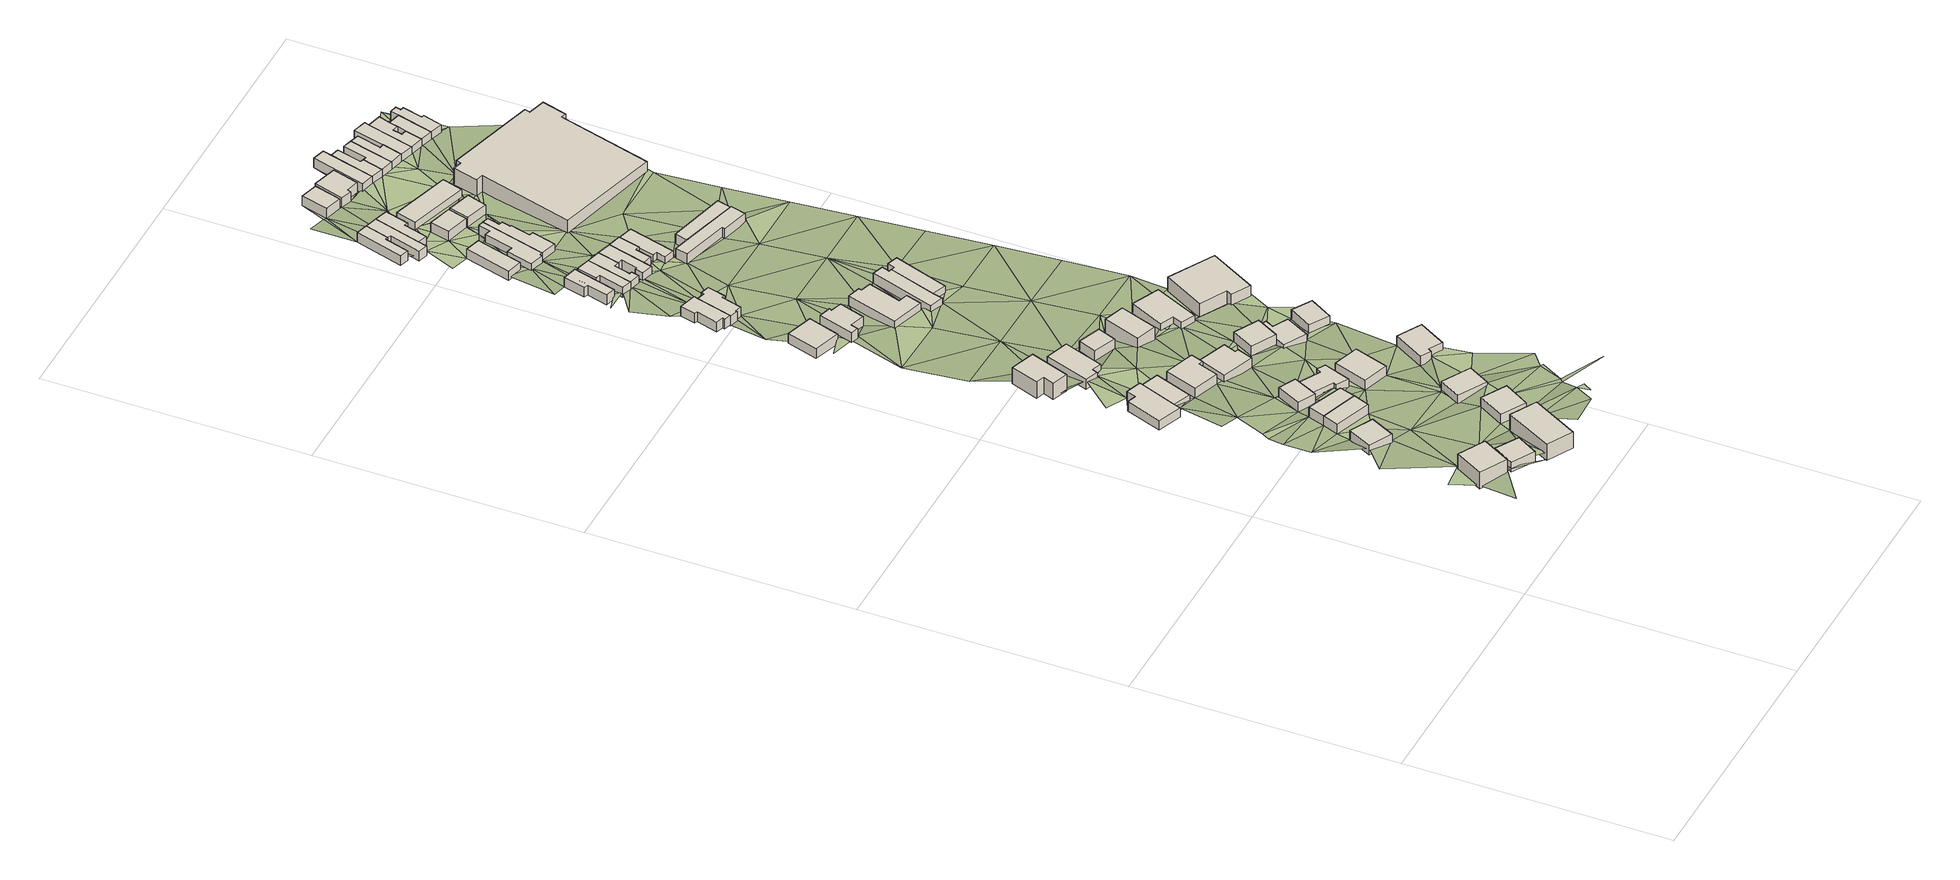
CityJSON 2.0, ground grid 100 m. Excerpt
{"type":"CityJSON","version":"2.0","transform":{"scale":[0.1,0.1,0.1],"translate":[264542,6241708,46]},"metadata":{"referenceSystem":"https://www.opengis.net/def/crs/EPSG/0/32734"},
"CityObjects":{
"building1":{"type":"Building","attributes":{"address":"33 Rhodes Avenue University Estate Cape Town","building":"house","building:levels":2,"building_height":6.9,"plus_code":"4FRW3F63+H36","ground_height":80.13,"roof_height":87.03},"geometry":[{"type":"Solid","lod":"1","boundaries":[[[[0,1,2,3]],[[1,4,5,2]],[[4,6,7,5]],[[6,0,3,7]],[[3,2,5,7]],[[6,4,1,0]]]]}]},
"building2":{"type":"Building","attributes":{"address":"35 Rhodes Avenue University Estate Cape Town","building":"house","building:levels":1,"building_height":4.1,"plus_code":"4FRW3F63+G3X","ground_height":80.13,"roof_height":84.23},"geometry":[{"type":"Solid","lod":"1","boundaries":[[[[8,9,10,11]],[[9,12,13,10]],[[12,14,15,13]],[[14,8,11,15]],[[11,10,13,15]],[[14,12,9,8]]]]}]},
"building3":{"type":"Building","attributes":{"address":"5 Haig Road University Estate Cape Town","building":"house","building:levels":1,"building_height":4.1,"plus_code":"4FRW3F63+P37","ground_height":77.11,"roof_height":81.21},"geometry":[{"type":"Solid","lod":"1","boundaries":[[[[16,17,18,19]],[[17,20,21,18]],[[20,22,23,21]],[[22,16,19,23]],[[19,18,21,23]],[[22,20,17,16]]]]}]},
"building4":{"type":"Building","attributes":{"address":"37 Rhodes Avenue University Estate Cape Town","building":"house","building:levels":2,"building_height":6.9,"plus_code":"4FRW3F63+G5C","ground_height":78.95,"roof_height":85.85},"geometry":[{"type":"Solid","lod":"1","boundaries":[[[[24,25,26,27]],[[25,28,29,26]],[[28,30,31,29]],[[30,24,27,31]],[[27,26,29,31]],[[30,28,25,24]]]]}]},
"building5":{"type":"Building","attributes":{"address":"3B Haig Road University Estate Cape Town","building":"house","building:levels":1,"building_height":4.1,"plus_code":"4FRW3F63+Q46","ground_height":77.11,"roof_height":81.21},"geometry":[{"type":"Solid","lod":"1","boundaries":[[[[32,33,34,35]],[[33,36,37,34]],[[36,38,39,37]],[[38,32,35,39]],[[35,34,37,39]],[[38,36,33,32]]]]}]},
"building6":{"type":"Building","attributes":{"address":"47 Ritchie Street University Estate Cape Town","building":"house","building:levels":1,"building_height":4.1,"plus_code":"4FRW3F63+X2W","ground_height":71.75,"roof_height":75.85},"geometry":[{"type":"Solid","lod":"1","boundaries":[[[[40,41,42,43]],[[41,44,45,42]],[[44,46,47,45]],[[46,48,49,47]],[[48,50,51,49]],[[50,52,53,51]],[[52,54,55,53]],[[54,40,43,55]],[[43,42,45,47,49,51,53,55]],[[54,52,50,48,46,44,41,40]]]]}]},
"building7":{"type":"Building","attributes":{"address":"3A Haig Road University Estate Cape Town","building":"house","building:levels":1,"building_height":4.1,"plus_code":"4FRW3F63+Q4J","ground_height":77.11,"roof_height":81.21},"geometry":[{"type":"Solid","lod":"1","boundaries":[[[[32,38,39,35]],[[38,56,57,39]],[[56,58,59,57]],[[58,32,35,59]],[[35,39,57,59]],[[58,56,38,32]]]]}]},
"building8":{"type":"Building","attributes":{"address":"47A Ritchie Street University Estate Cape Town","building":"house","building:levels":1,"building_height":4.1,"plus_code":"4FRW3F63+X3M","ground_height":71.75,"roof_height":75.85},"geometry":[{"type":"Solid","lod":"1","boundaries":[[[[46,44,45,47]],[[44,60,61,45]],[[60,62,63,61]],[[62,46,47,63]],[[47,45,61,63]],[[62,60,44,46]]]]}]},
"building9":{"type":"Building","attributes":{"address":"44 Ritchie Street University Estate Cape Town","building":"house","building:levels":1,"building_height":4.1,"plus_code":"4FRW3F63+R4M","ground_height":75.87,"roof_height":79.97},"geometry":[{"type":"Solid","lod":"1","boundaries":[[[[64,65,66,67]],[[65,68,69,66]],[[68,70,71,69]],[[70,72,73,71]],[[72,64,67,73]],[[67,66,69,71,73]],[[72,70,68,65,64]]]]}]},
"building10":{"type":"Building","attributes":{"address":"6 Fryde Road University Estate Cape Town","building":"house","building:levels":1,"building_height":4.1,"plus_code":"4FRW3F63+H6R","ground_height":78.95,"roof_height":83.05},"geometry":[{"type":"Solid","lod":"1","boundaries":[[[[74,75,76,77]],[[75,78,79,76]],[[78,80,81,79]],[[80,74,77,81]],[[77,76,79,81]],[[80,78,75,74]]]]}]},
"building11":{"type":"Building","attributes":{"address":"22 Selbourne Road University Estate Cape Town","building":"house","building:levels":2,"building_height":6.9,"plus_code":"4FRW3F73+42X","ground_height":69.17,"roof_height":76.07},"geometry":[{"type":"Solid","lod":"1","boundaries":[[[[82,83,84,85]],[[83,86,87,84]],[[86,88,89,87]],[[88,90,91,89]],[[90,92,93,91]],[[92,82,85,93]],[[85,84,87,89,91,93]],[[92,90,88,86,83,82]]]]}]},
"building12":{"type":"Building","attributes":{"address":"49 Ritchie Street University Estate Cape Town","building":"house","building:levels":1,"building_height":4.1,"plus_code":"4FRW3F63+X4F","ground_height":74.23,"roof_height":78.33},"geometry":[{"type":"Solid","lod":"1","boundaries":[[[[94,95,96,97]],[[95,98,99,96]],[[98,100,101,99]],[[100,102,103,101]],[[102,104,105,103]],[[104,94,97,105]],[[97,96,99,101,103,105]],[[104,102,100,98,95,94]]]]}]},
"building13":{"type":"Building","attributes":{"address":"46 Ritchie Street University Estate Cape Town","building":"house","building:levels":1,"building_height":4.1,"plus_code":"4FRW3F63+R57","ground_height":73.89,"roof_height":77.99},"geometry":[{"type":"Solid","lod":"1","boundaries":[[[[106,107,108,109]],[[107,110,111,108]],[[110,112,113,111]],[[112,114,115,113]],[[114,116,117,115]],[[116,118,119,117]],[[118,120,121,119]],[[120,106,109,121]],[[109,108,111,113,115,117,119,121]],[[120,118,116,114,112,110,107,106]]]]}]},
"building14":{"type":"Building","attributes":{"address":"4 Fryde Road University Estate Cape Town","building":"house","building:levels":1,"building_height":4.1,"plus_code":"4FRW3F63+M65","ground_height":75.41,"roof_height":79.51},"geometry":[{"type":"Solid","lod":"1","boundaries":[[[[122,123,124,125]],[[123,126,127,124]],[[126,128,129,127]],[[128,122,125,129]],[[125,124,127,129]],[[128,126,123,122]]]]}]},
"building15":{"type":"Building","attributes":{"address":"24 Selbourne Road University Estate Cape Town","building":"house","building:levels":1,"building_height":4.1,"plus_code":"4FRW3F73+439","ground_height":69.17,"roof_height":73.27},"geometry":[{"type":"Solid","lod":"1","boundaries":[[[[130,131,132,133]],[[131,134,135,132]],[[134,136,137,135]],[[136,138,139,137]],[[138,140,141,139]],[[140,130,133,141]],[[133,132,135,137,139,141]],[[140,138,136,134,131,130]]]]}]},
"building16":{"type":"Building","attributes":{"address":"48 Ritchie Street University Estate Cape Town","building":"house","building:levels":1,"building_height":4.1,"plus_code":"4FRW3F63+Q6M","ground_height":75.32,"roof_height":79.42},"geometry":[{"type":"Solid","lod":"1","boundaries":[[[[142,143,144,145]],[[143,146,147,144]],[[146,148,149,147]],[[148,142,145,149]],[[145,144,147,149]],[[148,146,143,142]]]]}]},
"building17":{"type":"Building","attributes":{"address":"51 Ritchie Street University Estate Cape Town","building":"house","building:levels":1,"building_height":4.1,"plus_code":"4FRW3F63+W5V","ground_height":72.12,"roof_height":76.22},"geometry":[{"type":"Solid","lod":"1","boundaries":[[[[150,151,152,153]],[[151,154,155,152]],[[154,156,157,155]],[[156,158,159,157]],[[158,160,161,159]],[[160,150,153,161]],[[153,152,155,157,159,161]],[[160,158,156,154,151,150]]]]}]},
"building18":{"type":"Building","attributes":{"address":"26 Selbourne Road University Estate Cape Town","building":"house","building:levels":1,"building_height":4.1,"plus_code":"4FRW3F73+452","ground_height":69.17,"roof_height":73.27},"geometry":[{"type":"Solid","lod":"1","boundaries":[[[[162,163,164,165]],[[163,166,167,164]],[[166,168,169,167]],[[168,162,165,169]],[[165,164,167,169]],[[168,166,163,162]]]]}]},
"building19":{"type":"Building","attributes":{"address":"14 Devonshire Street Woodstock Cape Town","building":"house","building:levels":1,"building_height":4.1,"plus_code":"4FRW3F73+C2X","ground_height":60.41,"roof_height":64.51},"geometry":[{"type":"Solid","lod":"1","boundaries":[[[[170,171,172,173]],[[171,174,175,172]],[[174,176,177,175]],[[176,170,173,177]],[[173,172,175,177]],[[176,174,171,170]]]]}]},
"building20":{"type":"Building","attributes":{"address":"53 Ritchie Street University Estate Cape Town","building":"house","building:levels":1,"building_height":4.1,"plus_code":"4FRW3F63+W6Q","ground_height":72.12,"roof_height":76.22},"geometry":[{"type":"Solid","lod":"1","boundaries":[[[[178,179,180,181]],[[179,182,183,180]],[[182,184,185,183]],[[184,178,181,185]],[[181,180,183,185]],[[184,182,179,178]]]]}]},
"building21":{"type":"Building","attributes":{"address":"28 Selbourne Road University Estate Cape Town","building":"house","building:levels":2,"building_height":6.9,"plus_code":"4FRW3F73+35H","ground_height":68.13,"roof_height":75.03},"geometry":[{"type":"Solid","lod":"1","boundaries":[[[[186,187,188,189]],[[187,190,191,188]],[[190,192,193,191]],[[192,186,189,193]],[[189,188,191,193]],[[192,190,187,186]]]]}]},
"building22":{"type":"Building","attributes":{"address":"16 Devonshire Street Woodstock Cape Town","building":"house","building:levels":1,"building_height":4.1,"plus_code":"4FRW3F73+C39","ground_height":62.39,"roof_height":66.49},"geometry":[{"type":"Solid","lod":"1","boundaries":[[[[194,195,196,197]],[[195,198,199,196]],[[198,200,201,199]],[[200,202,203,201]],[[202,204,205,203]],[[204,206,207,205]],[[206,208,209,207]],[[208,194,197,209]],[[197,196,199,201,203,205,207,209]],[[208,206,204,202,200,198,195,194]]]]}]},
"building23":{"type":"Building","attributes":{"address":"52 Ritchie Street University Estate Cape Town","building":"house","building:levels":1,"building_height":4.1,"plus_code":"4FRW3F63+P8J","ground_height":73.43,"roof_height":77.53},"geometry":[{"type":"Solid","lod":"1","boundaries":[[[[210,211,212,213]],[[211,214,215,212]],[[214,216,217,215]],[[216,218,219,217]],[[218,220,221,219]],[[220,210,213,221]],[[213,212,215,217,219,221]],[[220,218,216,214,211,210]]]]}]},
"building24":{"type":"Building","attributes":{"address":"53B Ritchie Street University Estate Cape Town","building":"house","building:levels":1,"building_height":4.1,"plus_code":"4FRW3F63+W73","ground_height":70.16,"roof_height":74.26},"geometry":[{"type":"Solid","lod":"1","boundaries":[[[[222,223,224,225]],[[223,226,227,224]],[[226,228,229,227]],[[228,230,231,229]],[[230,232,233,231]],[[232,234,235,233]],[[234,222,225,235]],[[225,224,227,229,231,233,235]],[[234,232,230,228,226,223,222]]]]}]},
"building25":{"type":"Building","attributes":{"address":"17 Devonshire Street Woodstock Cape Town","building":"semidetached_house","building:levels":1,"building_height":4.1,"plus_code":"4FRW3F73+H2H","ground_height":58.36,"roof_height":62.46},"geometry":[{"type":"Solid","lod":"1","boundaries":[[[[236,237,238,239]],[[237,240,241,238]],[[240,242,243,241]],[[242,244,245,243]],[[244,246,247,245]],[[246,248,249,247]],[[248,250,251,249]],[[250,252,253,251]],[[252,236,239,253]],[[239,238,241,243,245,247,249,251,253]],[[252,250,248,246,244,242,240,237,236]]]]}]},
"building26":{"type":"Building","attributes":{"address":"19 Devonshire Street Woodstock Cape Town","building":"semidetached_house","building:levels":1,"building_height":4.1,"plus_code":"4FRW3F73+H3F","ground_height":58,"roof_height":62.1},"geometry":[{"type":"Solid","lod":"1","boundaries":[[[[254,255,256,257]],[[255,258,259,256]],[[258,260,261,259]],[[260,262,263,261]],[[262,264,265,263]],[[264,266,267,265]],[[266,268,269,267]],[[268,270,271,269]],[[270,272,273,271]],[[272,254,257,273]],[[257,256,259,261,263,265,267,269,271,273]],[[272,270,268,266,264,262,260,258,255,254]]]]}]},
"building27":{"type":"Building","attributes":{"address":"18 Devonshire Street Woodstock Cape Town","building":"house","building:levels":1,"building_height":4.1,"plus_code":"4FRW3F73+94X","ground_height":62.39,"roof_height":66.49},"geometry":[{"type":"Solid","lod":"1","boundaries":[[[[274,275,276,277]],[[275,278,279,276]],[[278,280,281,279]],[[280,282,283,281]],[[282,284,285,283]],[[284,286,287,285]],[[286,288,289,287]],[[288,274,277,289]],[[277,276,279,281,283,285,287,289]],[[288,286,284,282,280,278,275,274]]]]}]},
"building28":{"type":"Building","attributes":{"address":"30 Selbourne Road University Estate Cape Town","building":"house","building:levels":1,"building_height":4.1,"plus_code":"4FRW3F73+377","ground_height":68.13,"roof_height":72.23},"geometry":[{"type":"Solid","lod":"1","boundaries":[[[[290,291,292,293]],[[291,294,295,292]],[[294,296,297,295]],[[296,298,299,297]],[[298,300,301,299]],[[300,290,293,301]],[[293,292,295,297,299,301]],[[300,298,296,294,291,290]]]]}]},
"building29":{"type":"Building","attributes":{"address":"55 Ritchie Street University Estate Cape Town","building":"house","building:levels":1,"building_height":4.1,"plus_code":"4FRW3F63+V8M","ground_height":70.16,"roof_height":74.26},"geometry":[{"type":"Solid","lod":"1","boundaries":[[[[302,303,304,305]],[[303,306,307,304]],[[306,308,309,307]],[[308,302,305,309]],[[305,304,307,309]],[[308,306,303,302]]]]}]},
"building30":{"type":"Building","attributes":{"address":"17 Palmerston Road Woodstock Cape Town","building":"house","building:levels":1,"building_height":4.1,"plus_code":"4FRW3F73+P3C","ground_height":54.42,"roof_height":58.52},"geometry":[{"type":"Solid","lod":"1","boundaries":[[[[310,311,312,313]],[[311,314,315,312]],[[314,316,317,315]],[[316,318,319,317]],[[318,320,321,319]],[[320,310,313,321]],[[313,312,315,317,319,321]],[[320,318,316,314,311,310]]]]}]},
"building31":{"type":"Building","attributes":{"address":"22 Devonshire Street Woodstock Cape Town","building":"semidetached_house","building:levels":1,"building_height":4.1,"plus_code":"4FRW3F73+959","ground_height":61.85,"roof_height":65.95},"geometry":[{"type":"Solid","lod":"1","boundaries":[[[[322,323,324,325]],[[323,326,327,324]],[[326,328,329,327]],[[328,330,331,329]],[[330,332,333,331]],[[332,334,335,333]],[[334,322,325,335]],[[325,324,327,329,331,333,335]],[[334,332,330,328,326,323,322]]]]}]},
"building32":{"type":"Building","attributes":{"address":"15 Palmerston Road Woodstock Cape Town","building":"house","building:levels":1,"building_height":4.1,"plus_code":"4FRW3F73+P38","ground_height":54.22,"roof_height":58.32},"geometry":[{"type":"Solid","lod":"1","boundaries":[[[[336,337,338,339]],[[337,340,341,338]],[[340,342,343,341]],[[342,344,345,343]],[[344,346,347,345]],[[346,336,339,347]],[[339,338,341,343,345,347]],[[346,344,342,340,337,336]]]]}]},
"building33":{"type":"Building","attributes":{"address":"24 Devonshire Street Woodstock Cape Town","building":"semidetached_house","building:levels":1,"building_height":4.1,"plus_code":"4FRW3F73+967","ground_height":61.85,"roof_height":65.95},"geometry":[{"type":"Solid","lod":"1","boundaries":[[[[322,348,349,325]],[[348,350,351,349]],[[350,352,353,351]],[[352,354,355,353]],[[354,323,324,355]],[[323,322,325,324]],[[325,349,351,353,355,324]],[[323,354,352,350,348,322]]]]}]},
"building34":{"type":"Building","attributes":{"address":"13 Palmerston Road Woodstock Cape Town","building":"house","building:levels":1,"building_height":4.1,"plus_code":"4FRW3F73+P4C","ground_height":54.22,"roof_height":58.32},"geometry":[{"type":"Solid","lod":"1","boundaries":[[[[356,336,339,357]],[[336,346,347,339]],[[346,358,359,347]],[[358,360,361,359]],[[360,362,363,361]],[[362,364,365,363]],[[364,366,367,365]],[[366,356,357,367]],[[357,339,347,359,361,363,365,367]],[[366,364,362,360,358,346,336,356]]]]}]},
"building35":{"type":"Building","attributes":{"address":"32 Selbourne Road University Estate Cape Town","building":"house","building:levels":2,"building_height":6.9,"plus_code":"4FRW3F73+28H","ground_height":66.84,"roof_height":73.74},"geometry":[{"type":"Solid","lod":"1","boundaries":[[[[368,369,370,371]],[[369,372,373,370]],[[372,374,375,373]],[[374,376,377,375]],[[376,378,379,377]],[[378,368,371,379]],[[371,370,373,375,377,379]],[[378,376,374,372,369,368]]]]}]},
"building36":{"type":"Building","attributes":{"address":"11 Palmerston Road Woodstock Cape Town","building":"house","building:levels":1,"building_height":4.1,"plus_code":"4FRW3F73+P44","ground_height":54.22,"roof_height":58.32},"geometry":[{"type":"Solid","lod":"1","boundaries":[[[[380,356,357,381]],[[356,366,367,357]],[[366,382,383,367]],[[382,384,385,383]],[[384,386,387,385]],[[386,388,389,387]],[[388,390,391,389]],[[390,392,393,391]],[[392,380,381,393]],[[381,357,367,383,385,387,389,391,393]],[[392,390,388,386,384,382,366,356,380]]]]}]},
"building37":{"type":"Building","attributes":{"address":"8 Palmerston Road Woodstock Cape Town","building":"semidetached_house","building:levels":1,"building_height":4.1,"plus_code":"4FRW3F73+V3G","ground_height":50.45,"roof_height":54.55},"geometry":[{"type":"Solid","lod":"1","boundaries":[[[[394,395,396,397]],[[395,398,399,396]],[[398,400,401,399]],[[400,394,397,401]],[[397,396,399,401]],[[400,398,395,394]]]]}]},
"building38":{"type":"Building","attributes":{"address":"9 Palmerston Road Woodstock Cape Town","building":"house","building:levels":1,"building_height":4.1,"plus_code":"4FRW3F73+P5C","ground_height":54.22,"roof_height":58.32},"geometry":[{"type":"Solid","lod":"1","boundaries":[[[[402,380,381,403]],[[380,392,393,381]],[[392,404,405,393]],[[404,406,407,405]],[[406,408,409,407]],[[408,402,403,409]],[[403,381,393,405,407,409]],[[408,406,404,392,380,402]]]]}]},
"building39":{"type":"Building","attributes":{"address":"78 Balfour Street Woodstock Cape Town","building":"house","building:levels":1,"building_height":4.1,"plus_code":"4FRW3F83+23F","ground_height":48.61,"roof_height":52.71},"geometry":[{"type":"Solid","lod":"1","boundaries":[[[[410,411,412,413]],[[411,414,415,412]],[[414,416,417,415]],[[416,418,419,417]],[[418,420,421,419]],[[420,410,413,421]],[[413,412,415,417,419,421]],[[420,418,416,414,411,410]]]]}]},
"building40":{"type":"Building","attributes":{"address":"6 Palmerston Road Woodstock Cape Town","building":"semidetached_house","building:levels":1,"building_height":4.1,"plus_code":"4FRW3F73+V4G","ground_height":50.45,"roof_height":54.55},"geometry":[{"type":"Solid","lod":"1","boundaries":[[[[422,423,424,425]],[[423,426,427,424]],[[426,428,429,427]],[[428,430,431,429]],[[430,432,433,431]],[[432,434,435,433]],[[434,436,437,435]],[[436,438,439,437]],[[438,440,441,439]],[[440,422,425,441]],[[425,424,427,429,431,433,435,437,439,441]],[[440,438,436,434,432,430,428,426,423,422]]]]}]},
"building41":{"type":"Building","attributes":{"address":"80 Balfour Street Woodstock Cape Town","building":"house","building:levels":1,"building_height":4.1,"plus_code":"4FRW3F73+X3P","ground_height":48.56,"roof_height":52.66},"geometry":[{"type":"Solid","lod":"1","boundaries":[[[[442,410,413,443]],[[410,420,421,413]],[[420,444,445,421]],[[444,446,447,445]],[[446,448,449,447]],[[448,450,451,449]],[[450,442,443,451]],[[443,413,421,445,447,449,451]],[[450,448,446,444,420,410,442]]]]}]},
"building42":{"type":"Building","attributes":{"address":"7 Palmerston Road Woodstock Cape Town","building":"house","building:levels":1,"building_height":4.1,"plus_code":"4FRW3F73+M5W","ground_height":53.95,"roof_height":58.05},"geometry":[{"type":"Solid","lod":"1","boundaries":[[[[452,453,454,455]],[[453,456,457,454]],[[456,458,459,457]],[[458,460,461,459]],[[460,462,463,461]],[[462,464,465,463]],[[464,452,455,465]],[[455,454,457,459,461,463,465]],[[464,462,460,458,456,453,452]]]]}]},
"building43":{"type":"Building","attributes":{"address":"4 Palmerston Road Woodstock Cape Town","building":"semidetached_house","building:levels":1,"building_height":4.1,"plus_code":"4FRW3F73+V49","ground_height":50.45,"roof_height":54.55},"geometry":[{"type":"Solid","lod":"1","boundaries":[[[[422,440,441,425]],[[440,466,467,441]],[[466,468,469,467]],[[468,470,471,469]],[[470,472,473,471]],[[472,474,475,473]],[[474,476,477,475]],[[476,478,479,477]],[[478,480,481,479]],[[480,422,425,481]],[[425,441,467,469,471,473,475,477,479,481]],[[480,478,476,474,472,470,468,466,440,422]]]]}]},
"building44":{"type":"Building","attributes":{"address":"82 Balfour Street Woodstock Cape Town","building":"house","building:levels":1,"building_height":4.1,"plus_code":"4FRW3F83+246","ground_height":48.56,"roof_height":52.66},"geometry":[{"type":"Solid","lod":"1","boundaries":[[[[442,450,451,443]],[[450,482,483,451]],[[482,484,485,483]],[[484,486,487,485]],[[486,488,489,487]],[[488,442,443,489]],[[443,451,483,485,487,489]],[[488,486,484,482,450,442]]]]}]},
"building45":{"type":"Building","attributes":{"address":"4 Bideford Road Woodstock Cape Town","building":"semidetached_house","building:levels":1,"building_height":4.1,"plus_code":"4FRW3F73+J6W","ground_height":55.76,"roof_height":59.86},"geometry":[{"type":"Solid","lod":"1","boundaries":[[[[490,491,492,493]],[[491,494,495,492]],[[494,496,497,495]],[[496,498,499,497]],[[498,500,501,499]],[[500,502,503,501]],[[502,490,493,503]],[[493,492,495,497,499,501,503]],[[502,500,498,496,494,491,490]]]]}]},
"building46":{"type":"Building","attributes":{"building":"yes","building:levels":1,"building_height":4.1,"plus_code":"4FRW3F73+W4W","ground_height":50.45,"roof_height":54.55},"geometry":[{"type":"Solid","lod":"1","boundaries":[[[[504,505,506,507]],[[505,508,509,506]],[[508,510,511,509]],[[510,504,507,511]],[[507,506,509,511]],[[510,508,505,504]]]]}]},
"building47":{"type":"Building","attributes":{"address":"2 Bideford Road Woodstock Cape Town","building":"semidetached_house","building:levels":1,"building_height":4.1,"plus_code":"4FRW3F73+J7W","ground_height":55.27,"roof_height":59.37},"geometry":[{"type":"Solid","lod":"1","boundaries":[[[[512,513,514,515]],[[513,516,517,514]],[[516,518,519,517]],[[518,512,515,519]],[[515,514,517,519]],[[518,516,513,512]]]]}]},
"building48":{"type":"Building","attributes":{"building":"yes","building:levels":1,"building_height":4.1,"plus_code":"4FRW3F73+W5P","ground_height":50.45,"roof_height":54.55},"geometry":[{"type":"Solid","lod":"1","boundaries":[[[[520,521,522,523]],[[521,524,525,522]],[[524,526,527,525]],[[526,520,523,527]],[[523,522,525,527]],[[526,524,521,520]]]]}]},
"building49":{"type":"Building","attributes":{"address":"67 Balfour Street Woodstock 7925 Cape Town","building":"house","building:levels":1,"building_height":4.1,"plus_code":"4FRW3F83+448","ground_height":46.61,"roof_height":50.71},"geometry":[{"type":"Solid","lod":"1","boundaries":[[[[528,529,530,531]],[[529,532,533,530]],[[532,534,535,533]],[[534,528,531,535]],[[531,530,533,535]],[[534,532,529,528]]]]}]},
"building50":{"type":"Building","attributes":{"address":"84 Balfour Street Woodstock Cape Town","building":"house","building:levels":1,"building_height":4.1,"plus_code":"4FRW3F73+X5M","ground_height":48.52,"roof_height":52.62},"geometry":[{"type":"Solid","lod":"1","boundaries":[[[[536,537,538,539]],[[537,540,541,538]],[[540,542,543,541]],[[542,536,539,543]],[[539,538,541,543]],[[542,540,537,536]]]]}]},
"building51":{"type":"Building","attributes":{"address":"69 Balfour Street Woodstock 7925 Cape Town","building":"house","building:levels":1,"building_height":4.1,"plus_code":"4FRW3F83+453","ground_height":46.61,"roof_height":50.71},"geometry":[{"type":"Solid","lod":"1","boundaries":[[[[544,545,546,547]],[[545,548,549,546]],[[548,550,551,549]],[[550,552,553,551]],[[552,554,555,553]],[[554,544,547,555]],[[547,546,549,551,553,555]],[[554,552,550,548,545,544]]]]}]},
"building52":{"type":"Building","attributes":{"address":"71 Balfour Street Woodstock 7925 Cape Town","building":"house","building:levels":1,"building_height":4.1,"plus_code":"4FRW3F83+462","ground_height":46.59,"roof_height":50.69},"geometry":[{"type":"Solid","lod":"1","boundaries":[[[[556,557,558,559]],[[557,560,561,558]],[[560,562,563,561]],[[562,564,565,563]],[[564,556,559,565]],[[559,558,561,563,565]],[[564,562,560,557,556]]]]}]},
"building53":{"type":"Building","attributes":{"address":"73 Balfour Street Woodstock 7925 Cape Town","building":"house","building:levels":1,"building_height":4.1,"plus_code":"4FRW3F83+468","ground_height":46.59,"roof_height":50.69},"geometry":[{"type":"Solid","lod":"1","boundaries":[[[[556,566,567,559]],[[566,568,569,567]],[[568,570,571,569]],[[570,572,573,571]],[[572,557,558,573]],[[557,556,559,558]],[[559,567,569,571,573,558]],[[557,572,570,568,566,556]]]]}]},
"building54":{"type":"Building","attributes":{"building":"school","building:levels":2,"building_height":6.9,"plus_code":"4FRW3F73+V75","ground_height":49.81,"roof_height":56.71},"geometry":[{"type":"Solid","lod":"1","boundaries":[[[[574,575,576,577]],[[575,578,579,576]],[[578,580,581,579]],[[580,582,583,581]],[[582,584,585,583]],[[584,586,587,585]],[[586,588,589,587]],[[588,590,591,589]],[[590,592,593,591]],[[592,594,595,593]],[[594,596,597,595]],[[596,574,577,597]],[[577,576,579,581,583,585,587,589,591,593,595,597]],[[596,594,592,590,588,586,584,582,580,578,575,574]]]]}]},
"building55":{"type":"Building","attributes":{"address":"75 Balfour Street Woodstock 7925 Cape Town","building":"house","building:levels":1,"building_height":4.1,"plus_code":"4FRW3F83+36X","ground_height":46.59,"roof_height":50.69},"geometry":[{"type":"Solid","lod":"1","boundaries":[[[[566,598,599,567]],[[598,600,601,599]],[[600,602,603,601]],[[602,604,605,603]],[[604,568,569,605]],[[568,566,567,569]],[[567,599,601,603,605,569]],[[568,604,602,600,598,566]]]]}]},
"building56":{"type":"Building","attributes":{"address":"77 Balfour Street Woodstock 7925 Cape Town","building":"house","building:levels":1,"building_height":4.1,"plus_code":"4FRW3F83+473","ground_height":46.59,"roof_height":50.69},"geometry":[{"type":"Solid","lod":"1","boundaries":[[[[598,606,607,599]],[[606,608,609,607]],[[608,610,611,609]],[[610,612,613,611]],[[612,600,601,613]],[[600,598,599,601]],[[599,607,609,611,613,601]],[[600,612,610,608,606,598]]]]}]},
"building57":{"type":"Building","attributes":{"address":"79 Balfour Street Woodstock 7925 Cape Town","building":"house","building:levels":1,"building_height":4.1,"plus_code":"4FRW3F83+475","ground_height":46.45,"roof_height":50.55},"geometry":[{"type":"Solid","lod":"1","boundaries":[[[[614,615,616,617]],[[615,618,619,616]],[[618,620,621,619]],[[620,622,623,621]],[[622,624,625,623]],[[624,614,617,625]],[[617,616,619,621,623,625]],[[624,622,620,618,615,614]]]]}]},
"building58":{"type":"Building","attributes":{"address":"81 Balfour Street Woodstock 7925 Cape Town","building":"house","building:levels":1,"building_height":4.1,"plus_code":"4FRW3F83+38C","ground_height":46.45,"roof_height":50.55},"geometry":[{"type":"Solid","lod":"1","boundaries":[[[[615,626,627,616]],[[626,628,629,627]],[[628,630,631,629]],[[630,632,633,631]],[[632,634,635,633]],[[634,636,637,635]],[[636,638,639,637]],[[638,618,619,639]],[[618,615,616,619]],[[616,627,629,631,633,635,637,639,619]],[[618,638,636,634,632,630,628,626,615]]]]}]},
"building59":{"type":"Building","attributes":{"address":"83 Balfour Street Woodstock 7925 Cape Town","building":"house","building:levels":1,"building_height":4.1,"plus_code":"4FRW3F83+384","ground_height":46.45,"roof_height":50.55},"geometry":[{"type":"Solid","lod":"1","boundaries":[[[[626,640,641,627]],[[640,642,643,641]],[[642,636,637,643]],[[636,634,635,637]],[[634,628,629,635]],[[628,626,627,629]],[[627,641,643,637,635,629]],[[628,634,636,642,640,626]]]]}]},
"building60":{"type":"Building","attributes":{"address":"85 Balfour Street Woodstock 7925 Cape Town","building":"house","building:levels":1,"building_height":4.1,"plus_code":"4FRW3F83+39C","ground_height":46.45,"roof_height":50.55},"geometry":[{"type":"Solid","lod":"1","boundaries":[[[[640,644,645,641]],[[644,646,647,645]],[[646,648,649,647]],[[648,650,651,649]],[[650,652,653,651]],[[652,654,655,653]],[[654,656,657,655]],[[656,642,643,657]],[[642,640,641,643]],[[641,645,647,649,651,653,655,657,643]],[[642,656,654,652,650,648,646,644,640]]]]}]},
"terrain1":{"type":"TINRelief","geometry":[{"type":"CompositeSurface","lod":"1","boundaries":[[[658,659,660]],[[661,659,662]],[[663,658,664]],[[663,12,658]],[[665,662,666]],[[1,658,12]],[[665,666,667]],[[662,1,668]],[[17,669,667]],[[668,1,12]],[[669,32,670]],[[671,672,673]],[[668,674,662]],[[666,662,674]],[[669,17,33]],[[12,672,668]],[[32,669,33]],[[670,58,675]],[[58,676,675]],[[25,672,671]],[[25,668,672]],[[58,670,32]],[[33,17,16]],[[16,666,674]],[[677,678,679]],[[676,70,677]],[[668,25,80]],[[676,58,70]],[[33,16,36]],[[78,674,668]],[[36,16,674]],[[668,80,78]],[[678,677,94]],[[70,680,677]],[[681,678,682]],[[74,80,25]],[[683,70,58]],[[684,685,686]],[[74,25,24]],[[94,682,678]],[[36,674,687]],[[58,56,683]],[[94,677,95]],[[674,78,688]],[[689,686,690]],[[95,677,680]],[[70,68,680]],[[24,691,692]],[[688,687,674]],[[36,143,38]],[[682,94,104]],[[690,693,694]],[[680,68,65]],[[683,695,64]],[[683,56,695]],[[696,686,48]],[[38,143,56]],[[24,697,74]],[[690,686,696]],[[46,62,48]],[[682,104,62]],[[36,687,143]],[[64,695,698]],[[699,95,680]],[[692,697,24]],[[700,688,78]],[[701,695,56]],[[702,82,703]],[[701,56,143]],[[700,78,75]],[[690,131,693]],[[704,48,62]],[[704,696,48]],[[680,65,151]],[[688,705,687]],[[75,74,706]],[[680,151,699]],[[95,699,100]],[[102,62,104]],[[131,82,693]],[[697,706,74]],[[100,98,95]],[[696,707,138]],[[118,65,120]],[[687,146,143]],[[696,704,707]],[[701,143,142]],[[704,62,102]],[[708,100,699]],[[705,146,687]],[[697,709,710]],[[65,118,711]],[[701,142,116]],[[100,708,102]],[[82,712,703]],[[703,712,713]],[[75,706,714]],[[700,75,715]],[[711,151,65]],[[714,715,75]],[[704,168,707]],[[118,116,711]],[[214,146,705]],[[166,130,707]],[[82,131,712]],[[102,716,704]],[[102,708,158]],[[116,142,148]],[[715,122,700]],[[707,168,166]],[[717,705,122]],[[711,116,148]],[[712,131,130]],[[130,166,163]],[[717,214,705]],[[704,716,168]],[[718,713,719]],[[151,182,154]],[[714,706,720]],[[156,154,158]],[[721,715,714]],[[722,151,711]],[[723,724,718]],[[151,722,182]],[[725,716,102]],[[712,726,713]],[[713,727,719]],[[715,728,122]],[[162,130,163]],[[146,211,148]],[[154,729,158]],[[146,214,211]],[[182,729,154]],[[730,102,158]],[[717,122,731]],[[727,713,726]],[[731,122,728]],[[711,148,732]],[[733,176,734]],[[716,186,168]],[[722,184,182]],[[179,158,729]],[[182,179,729]],[[730,725,102]],[[718,194,723]],[[711,732,722]],[[186,162,168]],[[218,717,735]],[[202,200,719]],[[731,735,717]],[[179,730,158]],[[723,194,176]],[[736,130,162]],[[719,727,202]],[[734,737,236]],[[176,738,734]],[[130,739,712]],[[738,737,734]],[[740,148,211]],[[194,208,176]],[[740,732,148]],[[725,741,742]],[[741,725,730]],[[736,162,186]],[[725,742,192]],[[726,712,743]],[[744,727,726]],[[178,745,179]],[[179,745,730]],[[727,274,202]],[[737,738,746]],[[204,208,206]],[[741,747,742]],[[748,211,210]],[[736,739,130]],[[240,749,242]],[[747,741,730]],[[736,186,192]],[[750,230,732]],[[176,208,751]],[[202,274,204]],[[230,234,752]],[[740,750,732]],[[738,176,751]],[[726,753,744]],[[192,742,291]],[[208,204,751]],[[712,739,743]],[[726,743,753]],[[754,755,749]],[[264,262,738]],[[237,268,240]],[[291,736,192]],[[230,750,303]],[[234,230,303]],[[749,240,754]],[[756,178,234]],[[757,750,740]],[[270,268,237]],[[274,751,204]],[[178,758,745]],[[744,753,280]],[[759,760,761]],[[264,738,762]],[[756,234,303]],[[754,759,755]],[[288,751,274]],[[762,738,751]],[[758,763,745]],[[282,280,284]],[[756,758,178]],[[764,745,763]],[[240,268,765]],[[266,264,762]],[[288,286,284]],[[330,280,753]],[[760,759,766]],[[754,240,767]],[[768,743,769]],[[756,303,770]],[[771,760,766]],[[763,758,772]],[[266,773,268]],[[765,767,240]],[[774,743,739]],[[775,736,291]],[[760,771,320]],[[330,284,280]],[[284,330,288]],[[743,774,769]],[[310,776,777]],[[739,736,775]],[[764,763,778]],[[758,756,779]],[[765,268,773]],[[320,771,780]],[[776,781,777]],[[775,291,764]],[[782,751,288]],[[310,320,776]],[[266,762,783]],[[767,765,784]],[[785,784,364]],[[765,786,784]],[[782,762,751]],[[773,266,783]],[[786,366,784]],[[288,330,782]],[[366,364,784]],[[769,774,350]],[[787,320,780]],[[788,765,773]],[[775,764,778]],[[789,781,776]],[[786,790,382]],[[328,326,323]],[[382,366,786]],[[320,787,776]],[[780,336,787]],[[352,328,323]],[[354,352,323]],[[739,791,774]],[[788,773,792]],[[793,788,792]],[[794,739,775]],[[328,782,330]],[[789,776,795]],[[796,792,773]],[[797,394,798]],[[783,796,773]],[[782,328,352]],[[336,356,799]],[[336,799,787]],[[800,792,796]],[[783,762,801]],[[795,400,789]],[[787,802,803]],[[350,782,352]],[[792,800,804]],[[805,444,806]],[[800,796,807]],[[783,808,796]],[[739,794,791]],[[762,782,801]],[[774,791,350]],[[380,799,356]],[[796,808,809]],[[804,800,810]],[[418,806,420]],[[802,787,811]],[[811,787,799]],[[444,420,806]],[[508,798,394]],[[795,812,813]],[[814,815,798]],[[508,394,400]],[[813,400,795]],[[402,799,380]],[[808,491,809]],[[814,798,508]],[[816,809,491]],[[817,811,799]],[[508,400,423]],[[423,400,813]],[[783,801,500]],[[817,799,402]],[[814,508,505]],[[816,464,809]],[[498,783,500]],[[813,818,423]],[[814,819,484]],[[350,820,782]],[[505,819,814]],[[817,821,811]],[[410,529,411]],[[350,791,822]],[[821,823,824]],[[423,510,508]],[[411,825,826]],[[464,817,402]],[[486,484,819]],[[821,817,823]],[[827,464,816]],[[529,410,442]],[[828,829,823]],[[423,422,521]],[[825,411,529]],[[782,820,801]],[[521,510,423]],[[830,486,819]],[[504,819,505]],[[828,480,831]],[[521,422,480]],[[350,822,820]],[[488,486,830]],[[832,500,801]],[[510,521,520]],[[828,823,524]],[[520,819,504]],[[524,823,817]],[[833,442,488]],[[834,817,464]],[[520,504,510]],[[524,480,828]],[[480,524,521]],[[464,827,834]],[[529,442,544]],[[816,516,827]],[[830,833,488]],[[833,544,442]],[[528,825,529]],[[835,819,520]],[[532,529,544]],[[832,801,836]],[[516,834,827]],[[801,820,836]],[[524,817,837]],[[545,544,833]],[[833,830,542]],[[838,532,544]],[[520,526,835]],[[839,526,524]],[[490,832,836]],[[534,532,838]],[[833,840,545]],[[554,838,544]],[[841,817,834]],[[837,839,524]],[[548,545,550]],[[526,839,835]],[[840,833,842]],[[840,550,545]],[[490,843,516]],[[844,833,542]],[[833,844,842]],[[843,490,836]],[[516,845,834]],[[846,835,839]],[[550,840,552]],[[542,835,846]],[[552,840,562]],[[846,847,542]],[[845,516,843]],[[847,846,848]],[[845,841,834]],[[849,844,542]],[[847,849,542]],[[844,849,850]],[[849,851,850]],[[602,570,568]],[[602,568,604]],[[602,572,570]],[[847,852,849]],[[849,853,851]],[[853,849,852]],[[852,847,854]],[[612,610,608]],[[612,608,855]],[[856,854,847]],[[856,847,857]],[[858,859,632]],[[632,859,634]],[[638,620,860]],[[856,861,854]],[[636,656,638]],[[861,856,862]],[[656,636,642]],[[650,863,862]],[[864,638,656]],[[650,654,652]],[[654,864,656]],[[650,864,654]]]}]}
},
"vertices":[
[171,142,341],[231,251,341],[231,251,410],[171,142,410],[130,306,341],[130,306,410],[69,197,341],[69,197,410],
[280,89,341],[327,170,341],[327,170,382],[280,89,382],[242,220,341],[242,220,382],[195,138,341],[195,138,382],
[249,672,311],[163,716,311],[163,716,352],[249,672,352],[115,623,311],[115,623,352],[202,579,311],[202,579,352],
[507,187,330],[409,240,330],[409,240,398],[507,187,398],[312,62,330],[312,62,398],[410,9,330],[410,9,398],
[196,828,311],[174,767,311],[174,767,352],[196,828,352],[315,718,311],[315,718,352],[338,779,311],[338,779,352],
[8,1345,258],[100,1311,258],[100,1311,298],[8,1345,298],[109,1336,258],[109,1336,298],[162,1477,258],[162,1477,298],[166,1488,258],[166,1488,298],[107,1509,258],[107,1509,298],[93,1472,258],[93,1472,298],[59,1484,258],[59,1484,298],
[357,839,311],[357,839,352],[219,892,311],[219,892,352],
[176,1310,258],[176,1310,298],[228,1453,258],[228,1453,298],
[320,935,299],[352,1002,299],[352,1002,340],[320,935,340],[287,1034,299],[287,1034,340],[241,941,299],[241,941,340],[307,909,299],[307,909,340],
[520,230,330],[577,328,330],[577,328,370],[520,230,370],[484,381,330],[484,381,370],[427,282,330],[427,282,370],
[155,1877,232],[62,1910,232],[62,1910,301],[155,1877,301],[24,1803,232],[24,1803,301],[56,1792,232],[56,1792,301],[41,1750,232],[41,1750,301],[102,1728,232],[102,1728,301],
[187,1295,282],[286,1260,282],[286,1260,323],[187,1295,323],[313,1337,282],[313,1337,323],[329,1332,282],[329,1332,323],[346,1380,282],[346,1380,323],[231,1420,282],[231,1420,323],
[352,1002,279],[320,935,279],[320,935,320],[352,1002,320],[408,887,279],[408,887,320],[402,877,279],[402,877,320],[448,850,279],[448,850,320],[485,952,279],[485,952,320],[454,970,279],[454,970,320],[442,952,279],[442,952,320],
[654,496,294],[548,555,294],[548,555,335],[654,496,335],[502,474,294],[502,474,335],[608,414,294],[608,414,335],
[284,1812,232],[196,1842,232],[196,1842,273],[284,1812,273],[136,1672,232],[136,1672,273],[187,1655,232],[187,1655,273],[194,1674,232],[194,1674,273],[231,1661,232],[231,1661,273],
[492,919,293],[449,789,293],[449,789,334],[492,919,334],[547,757,293],[547,757,334],[590,887,293],[590,887,334],
[315,1247,261],[438,1201,261],[438,1201,302],[315,1247,302],[460,1261,261],[460,1261,302],[447,1266,261],[447,1266,302],[465,1314,261],[465,1314,302],[356,1355,261],[356,1355,302],
[401,1745,232],[315,1778,232],[315,1778,273],[401,1745,273],[287,1709,232],[287,1709,273],[374,1675,232],[374,1675,273],
[52,2727,144],[14,2608,144],[14,2608,185],[52,2727,185],[116,2575,144],[116,2575,185],[154,2694,144],[154,2694,185],
[632,1263,261],[540,1313,261],[540,1313,302],[632,1263,302],[493,1228,261],[493,1228,302],[585,1178,261],[585,1178,302],
[440,1739,221],[390,1598,221],[390,1598,290],[440,1739,290],[468,1570,221],[468,1570,290],[518,1712,221],[518,1712,290],
[161,2660,164],[118,2524,164],[118,2524,205],[161,2660,205],[148,2515,164],[148,2515,205],[157,2544,164],[157,2544,205],[214,2526,164],[214,2526,205],[245,2623,164],[245,2623,205],[203,2636,164],[203,2636,205],[206,2646,164],[206,2646,205],
[821,751,274],[730,802,274],[730,802,315],[821,751,315],[662,685,274],[662,685,315],[702,662,274],[702,662,315],[711,676,274],[711,676,315],[761,647,274],[761,647,315],
[632,1263,242],[585,1178,242],[585,1178,283],[632,1263,283],[566,1142,242],[566,1142,283],[652,1097,242],[652,1097,283],[700,1187,242],[700,1187,283],[643,1217,242],[643,1217,283],[659,1248,242],[659,1248,283],
[82,2953,124],[121,3094,124],[121,3094,165],[82,2953,165],[126,3106,124],[126,3106,165],[58,3125,124],[58,3125,165],[42,3066,124],[42,3066,165],[54,3063,124],[54,3063,165],[30,2979,124],[30,2979,165],[58,2971,124],[58,2971,165],[55,2961,124],[55,2961,165],
[82,2953,120],[115,2944,120],[115,2944,161],[82,2953,161],[116,2950,120],[116,2950,161],[142,2943,120],[142,2943,161],[164,3020,120],[164,3020,161],[175,3017,120],[175,3017,161],[194,3085,120],[194,3085,161],[158,3095,120],[158,3095,161],[155,3084,120],[155,3084,161],[121,3094,120],[121,3094,161],
[296,2616,164],[234,2419,164],[234,2419,205],[296,2616,205],[359,2380,164],[359,2380,205],[378,2441,164],[378,2441,205],[342,2452,164],[342,2452,205],[382,2577,164],[382,2577,205],[342,2590,164],[342,2590,205],[345,2601,164],[345,2601,205],
[689,1658,221],[584,1705,221],[584,1705,262],[689,1658,262],[525,1574,221],[525,1574,262],[576,1551,221],[576,1551,262],[559,1514,221],[559,1514,262],[613,1490,221],[613,1490,262],
[823,1154,242],[750,1197,242],[750,1197,283],[823,1154,283],[699,1110,242],[699,1110,283],[773,1067,242],[773,1067,283],
[83,3564,84],[62,3481,84],[62,3481,125],[83,3564,125],[78,3476,84],[78,3476,125],[56,3396,84],[56,3396,125],[94,3386,84],[94,3386,125],[139,3550,84],[139,3550,125],
[429,2366,158],[490,2547,158],[490,2547,200],[429,2366,200],[478,2550,158],[478,2550,200],[488,2580,158],[488,2580,200],[446,2594,158],[446,2594,200],[365,2346,158],[365,2346,200],[419,2329,158],[419,2329,200],
[203,3530,82],[148,3545,82],[148,3545,123],[203,3530,123],[127,3466,82],[127,3466,123],[144,3461,82],[144,3461,123],[117,3364,82],[117,3364,123],[156,3353,82],[156,3353,123],
[483,2347,158],[483,2347,200],[554,2557,158],[554,2557,200],[512,2571,158],[512,2571,200],[503,2543,158],[503,2543,200],
[255,3516,82],[255,3516,123],[198,3342,82],[198,3342,123],[206,3372,82],[206,3372,123],[196,3374,82],[196,3374,123],[213,3437,82],[213,3437,123],[232,3431,82],[232,3431,123],
[916,1554,208],[745,1649,208],[745,1649,277],[916,1554,277],[658,1492,208],[658,1492,277],[758,1437,208],[758,1437,277],[747,1416,208],[747,1416,277],[818,1377,208],[818,1377,277],
[309,3500,82],[309,3500,123],[250,3429,82],[250,3429,123],[233,3366,82],[233,3366,123],[225,3368,82],[225,3368,123],[216,3335,82],[216,3335,123],[260,3323,82],[260,3323,123],[269,3355,82],[269,3355,123],
[133,3945,45],[83,3767,45],[83,3767,85],[133,3945,85],[142,3751,45],[142,3751,85],[192,3928,45],[192,3928,85],
[360,3488,82],[360,3488,123],[305,3346,82],[305,3346,123],[321,3408,82],[321,3408,123],[338,3404,82],[338,3404,123],
[129,4311,26],[84,4324,26],[84,4324,67],[129,4311,67],[30,4140,26],[30,4140,67],[64,4130,26],[64,4130,67],[91,4223,26],[91,4223,67],[102,4220,26],[102,4220,67],
[288,3955,45],[266,3961,45],[266,3961,85],[288,3955,85],[253,3915,45],[253,3915,85],[231,3921,45],[231,3921,85],[200,3810,45],[200,3810,85],[179,3816,45],[179,3816,85],[150,3716,45],[150,3716,85],[205,3700,45],[205,3700,85],[208,3709,45],[208,3709,85],[219,3706,45],[219,3706,85],
[176,4298,26],[176,4298,67],[113,4215,26],[113,4215,67],[78,4093,26],[78,4093,67],[114,4083,26],[114,4083,67],[123,4115,26],[123,4115,67],
[360,3488,80],[338,3404,80],[338,3404,120],[360,3488,120],[321,3345,80],[321,3345,120],[340,3340,80],[340,3340,120],[330,3304,80],[330,3304,120],[369,3294,80],[369,3294,120],[418,3472,80],[418,3472,120],
[280,3688,45],[280,3688,85],[306,3780,45],[306,3780,85],[290,3785,45],[290,3785,85],[311,3862,45],[311,3862,85],[306,3863,45],[306,3863,85],[315,3897,45],[315,3897,85],[300,3901,45],[300,3901,85],[313,3949,45],[313,3949,85],
[160,4105,26],[160,4105,67],[186,4196,26],[186,4196,67],[200,4192,26],[200,4192,67],[226,4282,26],[226,4282,67],
[646,3206,98],[426,3265,98],[426,3265,139],[646,3206,139],[364,3282,98],[364,3282,139],[351,3234,98],[351,3234,139],[530,3186,98],[530,3186,139],[527,3175,98],[527,3175,139],[630,3147,98],[630,3147,139],
[303,4088,45],[214,4113,45],[214,4113,85],[303,4088,85],[194,4038,45],[194,4038,85],[283,4014,45],[283,4014,85],
[426,3265,93],[646,3206,93],[646,3206,134],[426,3265,134],[661,3262,93],[661,3262,134],[439,3317,93],[439,3317,134],
[310,4086,45],[288,4011,45],[288,4011,85],[310,4086,85],[376,3985,45],[376,3985,85],[399,4060,45],[399,4060,85],
[209,4583,6],[181,4480,6],[181,4480,47],[209,4583,47],[247,4462,6],[247,4462,47],[276,4564,6],[276,4564,47],
[238,4248,25],[214,4170,25],[214,4170,66],[238,4248,66],[439,4101,25],[439,4101,66],[463,4180,25],[463,4180,66],
[254,4457,6],[297,4444,6],[297,4444,47],[254,4457,47],[302,4458,6],[302,4458,47],[350,4444,6],[350,4444,47],[380,4544,6],[380,4544,47],[288,4571,6],[288,4571,47],
[402,4413,6],[448,4585,6],[448,4585,47],[402,4413,47],[458,4618,6],[458,4618,47],[410,4631,6],[410,4631,47],[352,4425,6],[352,4425,47],
[449,4398,6],[449,4398,47],[471,4477,6],[471,4477,47],[459,4482,6],[459,4482,47],[484,4576,6],[484,4576,47],
[526,4161,38],[520,4141,38],[520,4141,107],[526,4161,107],[486,4151,38],[486,4151,107],[459,4056,38],[459,4056,107],[489,4048,38],[489,4048,107],[387,3688,38],[387,3688,107],[784,3577,38],[784,3577,107],[885,3936,38],[885,3936,107],[904,3931,38],[904,3931,107],[931,4026,38],[931,4026,107],[865,4044,38],[865,4044,107],[871,4065,38],[871,4065,107],
[499,4385,6],[499,4385,47],[544,4556,6],[544,4556,47],[509,4567,6],[509,4567,47],[484,4474,6],[484,4474,47],
[550,4373,6],[550,4373,47],[572,4450,6],[572,4450,47],[554,4452,6],[554,4452,47],[580,4546,6],[580,4546,47],
[550,4373,5],[602,4358,5],[602,4358,45],[550,4373,45],[651,4538,5],[651,4538,45],[657,4556,5],[657,4556,45],[604,4571,5],[604,4571,45],[572,4450,5],[572,4450,45],
[654,4346,5],[654,4346,45],[672,4412,5],[672,4412,45],[651,4417,5],[651,4417,45],[659,4452,5],[659,4452,45],[682,4446,5],[682,4446,45],[691,4481,5],[691,4481,45],[705,4524,5],[705,4524,45],
[702,4332,5],[702,4332,45],[739,4469,5],[739,4469,45],
[751,4317,5],[751,4317,45],[773,4392,5],[773,4392,45],[763,4395,5],[763,4395,45],[783,4471,5],[783,4471,45],[770,4475,5],[770,4475,45],[775,4495,5],[775,4495,45],[747,4502,5],[747,4502,45],
[171,142,365],[69,197,356],[29,45,378],[29,295,356],[130,306,356],[195,138,365],[278,45,365],[29,545,340],[202,579,325],[115,623,340],[278,295,341],[29,795,329],[27,899,329],[312,62,365],[327,170,365],[280,89,365],[278,545,325],[48,961,318],[64,992,318],[109,1106,318],[100,1311,297],[43,1132,318],[278,1045,299],[109,1336,297],[176,1310,282],[307,909,311],[59,1484,270],[93,1472,270],[107,1509,270],[527,545,307],[502,474,307],[29,1550,270],[136,1672,270],[527,45,355],[645,49,355],[102,1728,243],[41,1750,243],[402,877,311],[187,1655,258],[690,122,347],[408,887,293],[315,1247,282],[608,414,330],[448,850,293],[62,1910,243],[29,2050,218],[278,1550,258],[548,555,307],[729,193,320],[231,1661,258],[356,1355,282],[698,74,347],[717,107,347],[527,1045,279],[278,2050,208],[29,2300,194],[742,204,320],[776,295,320],[390,1598,258],[702,662,294],[118,2524,173],[148,2515,173],[880,109,347],[788,290,320],[566,1142,279],[116,2575,173],[29,2550,173],[468,1570,243],[278,2300,185],[234,2419,185],[830,340,320],[527,1295,261],[559,1514,243],[776,545,294],[652,1097,258],[52,2727,151],[29,2800,151],[761,647,294],[527,1800,221],[115,2944,124],[142,2943,124],[527,2050,201],[776,1045,258],[527,1550,243],[525,1574,243],[419,2329,180],[359,2380,185],[613,1490,243],[116,2950,124],[576,1551,243],[776,795,274],[42,3156,124],[699,1110,258],[278,2800,144],[643,1217,261],[365,2346,185],[156,3353,101],[29,3300,104],[776,1295,242],[773,1067,258],[747,1416,242],[117,3364,104],[94,3386,104],[23,3365,104],[278,3050,120],[658,1492,226],[689,1658,226],[216,3335,101],[144,3461,84],[198,3342,101],[429,2366,180],[483,2347,180],[833,1176,242],[127,3466,84],[758,1437,226],[278,3300,101],[527,2300,180],[776,1800,210],[150,3716,65],[34,3576,84],[745,1649,226],[818,1377,242],[148,3545,84],[83,3767,65],[527,2800,139],[351,3234,101],[206,3372,101],[196,3374,101],[225,3368,101],[205,3700,63],[260,3323,101],[142,3751,65],[233,3366,101],[776,2300,176],[305,3346,101],[269,3355,101],[776,2050,194],[179,3816,63],[330,3304,101],[65,3964,45],[114,4083,45],[278,3550,82],[321,3345,101],[527,3050,115],[219,3706,63],[208,3709,63],[321,3408,101],[78,4093,45],[64,4130,45],[340,3340,101],[364,3282,101],[369,3294,101],[338,3404,101],[280,3688,63],[200,3810,63],[231,3921,63],[160,4105,45],[123,4115,45],[439,3317,98],[387,3688,63],[253,3915,63],[214,4170,45],[776,2800,134],[306,3780,63],[776,2550,154],[311,3862,63],[290,3785,63],[171,4486,6],[106,4505,6],[527,3300,98],[315,3897,63],[306,3863,63],[238,4248,26],[300,3901,63],[630,3147,115],[278,4300,26],[527,3550,80],[439,4101,44],[776,3050,115],[489,4048,44],[278,4550,6],[459,4056,44],[352,4425,26],[784,3577,75],[402,4413,26],[776,3300,93],[449,4398,25],[776,3550,75],[486,4151,44],[526,4161,44],[520,4141,44],[527,4300,25],[499,4385,25],[550,4373,25],[654,4346,23],[602,4358,25],[702,4332,23],[604,4571,6],[776,4300,23],[871,4065,42],[651,4417,25],[672,4412,23],[651,4538,6],[751,4317,23],[773,4392,23],[763,4395,23],[776,4550,5]
]}
